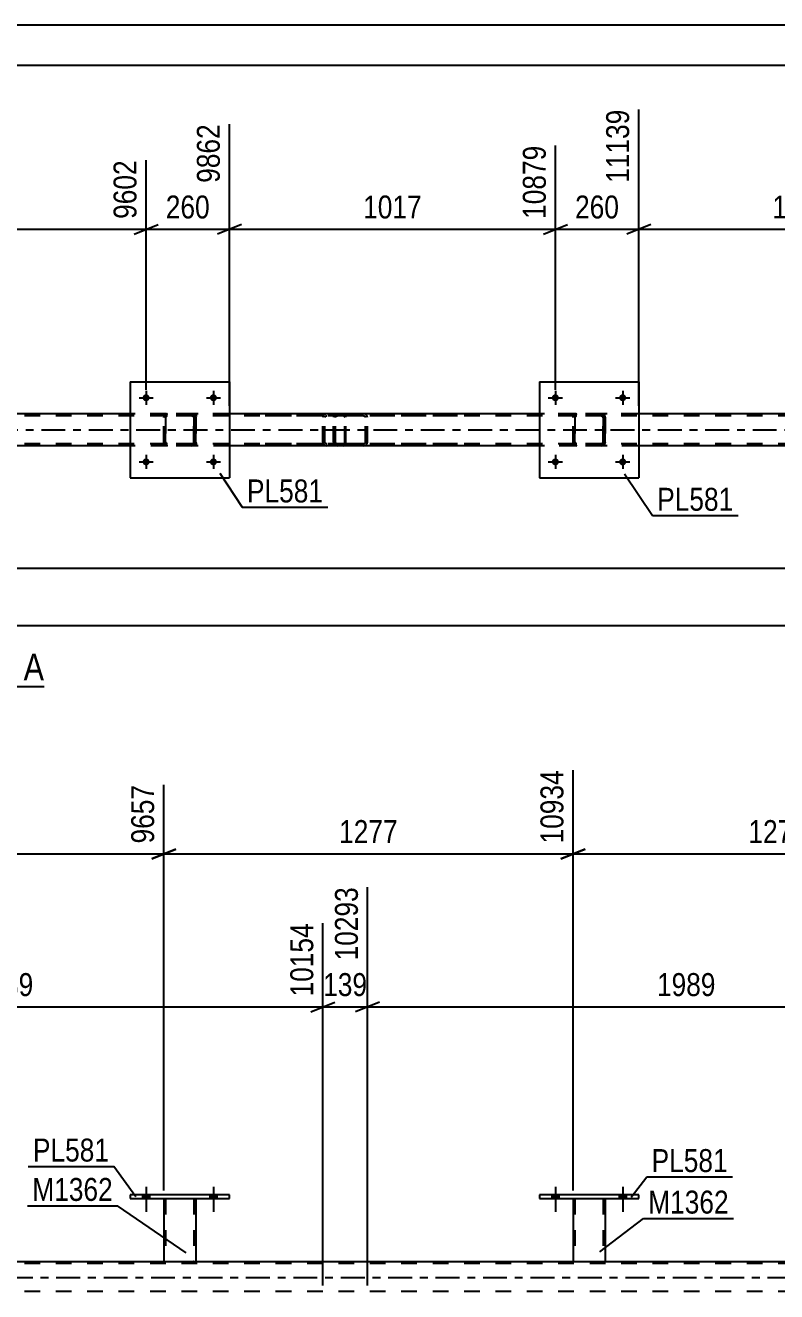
# Model space of a CAD drawing. Header units: millimetres. Extents: x 0 to 841, y 0 to 594.
# Drawn here: x 421.3 to 515, y 436 to 594 of the extents above; entities that cross this region are included whole.
import ezdxf

# ---------------------------------------------------------------- set-up
doc = ezdxf.new("R2010")
doc.units = ezdxf.units.MM
doc.linetypes.add('DXK_LINE_DOT2', pattern=[3.9198, 1.9599, -1.9599])
doc.linetypes.add('DXK_LINE_DOT3', pattern=[5.9187, 2.979, -0.9799, 0.9799, -0.9799])
doc.styles.add('Arial Narrow', font='ARIALN.TTF', dxfattribs={"height": 0.2})

# ---------------------------------------------------------------- blocks, each defined once
blk = doc.blocks.new('Unknown-103655156-1133')
at = {"color": 5, "linetype": 'Continuous'}
for p, q in [((841, 594), (0, 594)), ((836, 589), (5, 589))]:
    blk.add_line(p, q, dxfattribs=at)
blk = doc.blocks.new('Unknown-103655156-11 - 2883')
at = {"color": 6, "linetype": 'Continuous'}
blk.add_line((395.97, 511.51), (423.62, 511.51), dxfattribs=at)
at = {"color": 0, "linetype": 'Continuous'}
for points in [[(414.08, 512.26), (414.08, 515.76), (395.97, 515.76), (395.97, 512.26)], [(417.69, 512.26), (417.69, 515.76), (415.13, 515.76), (415.13, 512.26)], [(420.01, 512.26), (420.01, 515.76), (418.74, 515.76), (418.74, 512.26)], [(423.62, 512.26), (423.62, 515.76), (421.06, 515.76), (421.06, 512.26)]]:
    blk.add_wipeout(points, dxfattribs=at)
at = {"color": 7, "linetype": 'Continuous', "style": 'Arial Narrow'}
for s, p in [('SECTION ', (395.97, 512.26)), ('A', (415.13, 512.26)), ('A', (421.06, 512.26)), ('-', (418.74, 512.26))]:
    blk.add_text(s, height=3.34, dxfattribs=at).set_placement(p)
blk = doc.blocks.new('Bolt-103655156-2992 - 2883')
at = {"linetype": 'Continuous'}
for points in [[(487.87, 547.53, -1), (486.99, 547.53, -1)], [(496.27, 547.53, -1), (495.39, 547.53, -1)]]:
    blk.add_hatch(color=1, dxfattribs=at).paths.add_polyline_path(points)
at = {"color": 1, "linetype": 'Continuous'}
for p, q in [((487.43, 548.41), (487.43, 546.65)), ((495.83, 548.41), (495.83, 546.65)), ((486.55, 547.53), (488.31, 547.53)), ((494.95, 547.53), (496.71, 547.53))]:
    blk.add_line(p, q, dxfattribs=at)
blk = doc.blocks.new('Part-103655156-2920 - 2883')
at = {"color": 7, "linetype": 'DXK_LINE_DOT2'}
for p, q in [((752.38, 545.29), (109.59, 545.29)), ((752.38, 545.53), (127.87, 545.53)), ((446.75, 545.53), (434.35, 545.53)), ((497.83, 545.53), (485.43, 545.53)), ((752.38, 541.77), (109.59, 541.77)), ((748.56, 541.53), (127.87, 541.53)), ((446.75, 541.53), (434.35, 541.53)), ((497.83, 541.53), (485.43, 541.53))]:
    blk.add_line(p, q, dxfattribs=at)
at = {"color": 2, "linetype": 'Continuous'}
for p, q in [((434.35, 545.53), (395.67, 545.53)), ((485.43, 545.53), (446.75, 545.53)), ((536.51, 545.53), (497.83, 545.53)), ((434.35, 541.53), (395.67, 541.53)), ((485.43, 541.53), (446.75, 541.53)), ((536.51, 541.53), (497.83, 541.53))]:
    blk.add_line(p, q, dxfattribs=at)
at = {"color": 7, "linetype": 'DXK_LINE_DOT3'}
blk.add_line((109.59, 543.53), (752.38, 543.53), dxfattribs=at)
blk = doc.blocks.new('Part-103655156-2922 - 2883')
at = {"color": 7, "linetype": 'DXK_LINE_DOT2'}
for p, q in [((459.76, 545.22), (459.73, 545.05)), ((459.76, 545.24), (459.76, 545.22)), ((459.98, 545.05), (460, 545.14)), ((460, 545.14), (460.06, 545.22)), ((460.24, 545.53), (460.04, 545.49)), ((460.06, 545.22), (460.14, 545.27)), ((460.14, 545.27), (460.24, 545.29)), ((475.23, 545.53), (460.24, 545.53)), ((475.23, 545.29), (460.24, 545.29)), ((463.67, 545.49), (463.47, 545.53)), ((463.47, 545.29), (463.57, 545.27)), ((463.57, 545.27), (463.65, 545.22)), ((463.65, 545.22), (463.71, 545.14)), ((463.71, 545.14), (463.73, 545.05)), ((463.95, 545.22), (463.94, 545.24)), ((463.98, 545.05), (463.95, 545.22)), ((459.73, 542.01), (459.73, 545.05)), ((459.98, 542.01), (459.98, 545.05)), ((463.73, 542.01), (463.73, 545.05)), ((463.98, 542.01), (463.98, 545.05)), ((459.73, 542.01), (459.76, 541.83)), ((460, 541.92), (459.98, 542.01)), ((463.73, 542.01), (463.71, 541.92)), ((463.94, 541.83), (463.98, 542.01)), ((460.06, 541.84), (460, 541.92)), ((460.04, 541.57), (460.24, 541.53)), ((460.14, 541.79), (460.06, 541.84)), ((460.24, 541.77), (460.14, 541.79)), ((475.23, 541.77), (460.24, 541.77)), ((475.23, 541.53), (460.24, 541.53)), ((463.57, 541.79), (463.47, 541.77)), ((463.47, 541.53), (463.67, 541.57)), ((463.65, 541.84), (463.57, 541.79)), ((463.71, 541.92), (463.65, 541.84))]:
    blk.add_line(p, q, dxfattribs=at)
for centre, start, end in [((460.22, 545.03), 110.7583, 155.68), ((463.49, 545.03), 24.3199, 69.2417), ((460.22, 542.03), 204.3199, 249.2417), ((463.49, 542.03), 290.7583, 335.68)]:
    blk.add_arc(centre, 0.496, start, end, dxfattribs=at)
blk = doc.blocks.new('Part-103655156-3065 - 2883')
at = {"color": 2, "linetype": 'Continuous'}
for p, q in [((434.35, 549.53), (434.35, 537.53)), ((434.35, 549.53), (446.75, 549.53)), ((446.75, 549.53), (446.75, 537.53)), ((434.35, 537.53), (446.75, 537.53))]:
    blk.add_line(p, q, dxfattribs=at)
blk = doc.blocks.new('Part-103655156-3066 - 2883')
at = {"color": 7, "linetype": 'DXK_LINE_DOT2'}
for p, q in [((438.55, 545.05), (438.59, 545.23)), ((438.59, 545.23), (438.55, 545.05)), ((438.79, 545.05), (438.81, 545.14)), ((438.81, 545.14), (438.79, 545.05)), ((438.81, 545.14), (438.86, 545.22)), ((438.86, 545.22), (438.81, 545.14)), ((438.85, 545.49), (439.03, 545.53)), ((439.03, 545.53), (438.85, 545.49)), ((438.86, 545.22), (438.94, 545.27)), ((438.94, 545.27), (438.86, 545.22)), ((439.03, 545.29), (438.94, 545.27)), ((442.07, 545.53), (439.03, 545.53)), ((442.07, 545.29), (439.03, 545.29)), ((442.07, 545.53), (442.26, 545.49)), ((442.26, 545.49), (442.07, 545.53)), ((442.07, 545.29), (442.16, 545.27)), ((442.16, 545.27), (442.24, 545.22)), ((442.24, 545.22), (442.16, 545.27)), ((442.24, 545.22), (442.29, 545.14)), ((442.29, 545.14), (442.24, 545.22)), ((442.29, 545.14), (442.31, 545.05)), ((442.31, 545.05), (442.29, 545.14)), ((442.52, 545.23), (442.55, 545.05)), ((442.55, 545.05), (442.52, 545.23)), ((438.55, 542.01), (438.55, 545.05)), ((438.55, 545.05), (438.55, 545.05)), ((438.55, 542.01), (438.55, 545.05)), ((438.79, 542.01), (438.79, 545.05)), ((438.79, 545.05), (438.79, 545.05)), ((438.79, 545.05), (438.79, 542.01)), ((442.31, 542.01), (442.31, 545.05)), ((442.31, 545.05), (442.31, 545.05)), ((442.31, 545.05), (442.31, 542.01)), ((442.55, 542.01), (442.55, 545.05)), ((442.55, 545.05), (442.55, 545.05)), ((442.55, 545.05), (442.55, 542.01)), ((438.55, 542.01), (438.55, 542.01)), ((438.59, 541.83), (438.55, 542.01)), ((438.55, 542.01), (438.59, 541.83)), ((438.79, 542.01), (438.79, 542.01)), ((438.81, 541.92), (438.79, 542.01)), ((438.79, 542.01), (438.81, 541.92)), ((442.31, 542.01), (442.29, 541.92)), ((442.29, 541.92), (442.31, 542.01)), ((442.31, 542.01), (442.31, 542.01)), ((442.55, 542.01), (442.52, 541.83)), ((442.52, 541.83), (442.55, 542.01)), ((442.55, 542.01), (442.55, 542.01)), ((438.86, 541.84), (438.81, 541.92)), ((438.81, 541.92), (438.86, 541.84)), ((439.03, 541.53), (438.85, 541.57)), ((438.85, 541.57), (439.03, 541.53)), ((438.94, 541.79), (438.86, 541.84)), ((438.86, 541.84), (438.94, 541.79)), ((439.03, 541.77), (438.94, 541.79)), ((442.07, 541.77), (439.03, 541.77)), ((442.07, 541.53), (439.03, 541.53)), ((442.16, 541.79), (442.07, 541.77)), ((442.26, 541.57), (442.07, 541.53)), ((442.07, 541.53), (442.26, 541.57)), ((442.24, 541.84), (442.16, 541.79)), ((442.16, 541.79), (442.24, 541.84)), ((442.29, 541.92), (442.24, 541.84)), ((442.24, 541.84), (442.29, 541.92))]:
    blk.add_line(p, q, dxfattribs=at)
at = {"color": 7, "linetype": 'DXK_LINE_DOT3'}
blk.add_line((440.55, 543.53), (440.55, 543.53), dxfattribs=at)
at = {"color": 7, "linetype": 'DXK_LINE_DOT2'}
for centre, start, end in [((439.03, 545.05), 112.5, 157.5), ((439.03, 545.05), 112.5, 157.5), ((442.07, 545.05), 22.5, 67.5), ((442.07, 545.05), 22.5, 67.5), ((439.03, 542.01), 202.5, 247.5), ((439.03, 542.01), 202.5, 247.5), ((442.07, 542.01), 292.5, 337.5), ((442.07, 542.01), 292.5, 337.5)]:
    blk.add_arc(centre, 0.48, start, end, dxfattribs=at)
blk = doc.blocks.new('Part-103655156-2938 - 2883')
at = {"color": 7, "linetype": 'DXK_LINE_DOT2'}
for p, q in [((461, 545.53), (448.85, 545.53)), ((461, 545.29), (448.85, 545.29)), ((458.44, 545.22), (458.41, 545.05)), ((458.45, 545.24), (458.44, 545.22)), ((458.66, 545.05), (458.68, 545.14)), ((458.68, 545.14), (458.73, 545.22)), ((458.91, 545.53), (458.72, 545.49)), ((458.73, 545.22), (458.81, 545.27)), ((458.81, 545.27), (458.91, 545.29)), ((459.73, 545.29), (459.73, 545.53)), ((461.11, 545.49), (461, 545.53)), ((461, 545.29), (461.05, 545.27)), ((461.05, 545.27), (461.1, 545.22)), ((461.1, 545.22), (461.13, 545.14)), ((461.19, 545.39), (461.11, 545.49)), ((461.13, 545.14), (461.14, 545.05)), ((461.25, 545.24), (461.19, 545.39)), ((461.27, 545.05), (461.25, 545.24)), ((458.41, 542.01), (458.41, 545.05)), ((458.66, 542.01), (458.66, 545.05)), ((461.14, 542.01), (461.14, 545.05)), ((461.27, 542.01), (461.27, 545.05)), ((458.41, 542.01), (458.45, 541.83)), ((458.68, 541.92), (458.66, 542.01)), ((461.14, 542.01), (461.13, 541.92)), ((461.25, 541.83), (461.27, 542.01)), ((461, 541.77), (448.85, 541.77)), ((461, 541.53), (448.85, 541.53)), ((458.73, 541.84), (458.68, 541.92)), ((458.72, 541.57), (458.91, 541.53)), ((458.81, 541.79), (458.73, 541.84)), ((458.91, 541.77), (458.81, 541.79)), ((459.73, 541.53), (459.73, 541.77)), ((461.05, 541.79), (461, 541.77)), ((461, 541.53), (461.11, 541.57)), ((461.1, 541.84), (461.05, 541.79)), ((461.13, 541.92), (461.1, 541.84)), ((461.11, 541.57), (461.19, 541.67)), ((461.19, 541.67), (461.25, 541.83))]:
    blk.add_line(p, q, dxfattribs=at)
for centre, start, end in [((458.9, 545.04), 111.1941, 156.1506), ((458.9, 542.03), 203.8494, 248.8059)]:
    blk.add_arc(centre, 0.492, start, end, dxfattribs=at)
blk = doc.blocks.new('Bolt-103655156-2993 - 2883')
at = {"linetype": 'Continuous'}
for points in [[(487.87, 539.53, -1), (486.99, 539.53, -1)], [(496.27, 539.53, -1), (495.39, 539.53, -1)]]:
    blk.add_hatch(color=1, dxfattribs=at).paths.add_polyline_path(points)
at = {"color": 1, "linetype": 'Continuous'}
for p, q in [((487.43, 540.41), (487.43, 538.65)), ((495.83, 540.41), (495.83, 538.65)), ((486.55, 539.53), (488.31, 539.53)), ((494.95, 539.53), (496.71, 539.53))]:
    blk.add_line(p, q, dxfattribs=at)
blk = doc.blocks.new('Part-103655156-3022 - 2883')
at = {"color": 2, "linetype": 'Continuous'}
for p, q in [((485.43, 549.53), (485.43, 537.53)), ((485.43, 549.53), (497.83, 549.53)), ((497.83, 549.53), (497.83, 537.53)), ((485.43, 537.53), (497.83, 537.53))]:
    blk.add_line(p, q, dxfattribs=at)
blk = doc.blocks.new('Part-103655156-3023 - 2883')
at = {"color": 7, "linetype": 'DXK_LINE_DOT2'}
for p, q in [((489.63, 545.05), (489.67, 545.23)), ((489.67, 545.23), (489.63, 545.05)), ((489.87, 545.05), (489.89, 545.14)), ((489.89, 545.14), (489.87, 545.05)), ((489.89, 545.14), (489.94, 545.22)), ((489.94, 545.22), (489.89, 545.14)), ((489.93, 545.49), (490.11, 545.53)), ((490.11, 545.53), (489.93, 545.49)), ((489.94, 545.22), (490.02, 545.27)), ((490.02, 545.27), (489.94, 545.22)), ((490.11, 545.29), (490.02, 545.27)), ((493.15, 545.53), (490.11, 545.53)), ((493.15, 545.29), (490.11, 545.29)), ((493.15, 545.53), (493.34, 545.49)), ((493.34, 545.49), (493.15, 545.53)), ((493.15, 545.29), (493.24, 545.27)), ((493.24, 545.27), (493.32, 545.22)), ((493.32, 545.22), (493.24, 545.27)), ((493.32, 545.22), (493.37, 545.14)), ((493.37, 545.14), (493.32, 545.22)), ((493.37, 545.14), (493.39, 545.05)), ((493.39, 545.05), (493.37, 545.14)), ((493.6, 545.23), (493.63, 545.05)), ((493.63, 545.05), (493.6, 545.23)), ((489.63, 542.01), (489.63, 545.05)), ((489.63, 545.05), (489.63, 545.05)), ((489.63, 542.01), (489.63, 545.05)), ((489.87, 542.01), (489.87, 545.05)), ((489.87, 545.05), (489.87, 545.05)), ((489.87, 545.05), (489.87, 542.01)), ((493.39, 542.01), (493.39, 545.05)), ((493.39, 545.05), (493.39, 545.05)), ((493.39, 545.05), (493.39, 542.01)), ((493.63, 542.01), (493.63, 545.05)), ((493.63, 545.05), (493.63, 545.05)), ((493.63, 545.05), (493.63, 542.01)), ((489.63, 542.01), (489.63, 542.01)), ((489.67, 541.83), (489.63, 542.01)), ((489.63, 542.01), (489.67, 541.83)), ((489.87, 542.01), (489.87, 542.01)), ((489.89, 541.92), (489.87, 542.01)), ((489.87, 542.01), (489.89, 541.92)), ((493.39, 542.01), (493.37, 541.92)), ((493.37, 541.92), (493.39, 542.01)), ((493.39, 542.01), (493.39, 542.01)), ((493.63, 542.01), (493.6, 541.83)), ((493.6, 541.83), (493.63, 542.01)), ((493.63, 542.01), (493.63, 542.01)), ((489.94, 541.84), (489.89, 541.92)), ((489.89, 541.92), (489.94, 541.84)), ((490.11, 541.53), (489.93, 541.57)), ((489.93, 541.57), (490.11, 541.53)), ((490.02, 541.79), (489.94, 541.84)), ((489.94, 541.84), (490.02, 541.79)), ((490.11, 541.77), (490.02, 541.79)), ((493.15, 541.77), (490.11, 541.77)), ((493.15, 541.53), (490.11, 541.53)), ((493.24, 541.79), (493.15, 541.77)), ((493.34, 541.57), (493.15, 541.53)), ((493.15, 541.53), (493.34, 541.57)), ((493.32, 541.84), (493.24, 541.79)), ((493.24, 541.79), (493.32, 541.84)), ((493.37, 541.92), (493.32, 541.84)), ((493.32, 541.84), (493.37, 541.92))]:
    blk.add_line(p, q, dxfattribs=at)
at = {"color": 7, "linetype": 'DXK_LINE_DOT3'}
blk.add_line((491.63, 543.53), (491.63, 543.53), dxfattribs=at)
at = {"color": 7, "linetype": 'DXK_LINE_DOT2'}
for centre, start, end in [((490.11, 545.05), 112.5, 157.5), ((490.11, 545.05), 112.5, 157.5), ((493.15, 545.05), 22.5, 67.5), ((493.15, 545.05), 22.5, 67.5), ((490.11, 542.01), 202.5, 247.5), ((490.11, 542.01), 202.5, 247.5), ((493.15, 542.01), 292.5, 337.5), ((493.15, 542.01), 292.5, 337.5)]:
    blk.add_arc(centre, 0.48, start, end, dxfattribs=at)
blk = doc.blocks.new('Bolt-103655156-3027 - 2883')
at = {"linetype": 'Continuous'}
for points in [[(436.79, 547.53, -1), (435.91, 547.53, -1)], [(445.19, 547.53, -1), (444.31, 547.53, -1)]]:
    blk.add_hatch(color=1, dxfattribs=at).paths.add_polyline_path(points)
at = {"color": 1, "linetype": 'Continuous'}
for p, q in [((436.35, 548.41), (436.35, 546.65)), ((444.75, 548.41), (444.75, 546.65)), ((435.47, 547.53), (437.23, 547.53)), ((443.87, 547.53), (445.63, 547.53))]:
    blk.add_line(p, q, dxfattribs=at)
blk = doc.blocks.new('Bolt-103655156-3028 - 2883')
at = {"linetype": 'Continuous'}
for points in [[(436.79, 539.53, -1), (435.91, 539.53, -1)], [(445.19, 539.53, -1), (444.31, 539.53, -1)]]:
    blk.add_hatch(color=1, dxfattribs=at).paths.add_polyline_path(points)
at = {"color": 1, "linetype": 'Continuous'}
for p, q in [((436.35, 540.41), (436.35, 538.65)), ((444.75, 540.41), (444.75, 538.65)), ((435.47, 539.53), (437.23, 539.53)), ((443.87, 539.53), (445.63, 539.53))]:
    blk.add_line(p, q, dxfattribs=at)
blk = doc.blocks.new('Part-103655156-3827 - 3756')
at = {"color": 2, "linetype": 'Continuous'}
for p, q in [((434.35, 448.08), (434.35, 447.6)), ((446.75, 448.08), (434.35, 448.08)), ((434.35, 447.6), (446.75, 447.6)), ((446.75, 447.6), (446.75, 448.08))]:
    blk.add_line(p, q, dxfattribs=at)
blk = doc.blocks.new('Bolt-103655156-3789 - 3756')
at = {"linetype": 'Continuous'}
for points in [[(486.99, 447.6), (487.87, 447.6), (487.87, 448.08), (486.99, 448.08)], [(495.39, 447.6), (496.27, 447.6), (496.27, 448.08), (495.39, 448.08)]]:
    blk.add_hatch(color=1, dxfattribs=at).paths.add_polyline_path(points)
at = {"color": 1, "linetype": 'Continuous'}
for p, q in [((487.43, 449.08), (487.43, 445.96)), ((495.83, 449.08), (495.83, 445.96)), ((486.99, 448.08), (486.99, 447.6)), ((487.87, 448.08), (487.87, 447.6)), ((495.39, 448.08), (495.39, 447.6)), ((496.27, 448.08), (496.27, 447.6))]:
    blk.add_line(p, q, dxfattribs=at)
blk = doc.blocks.new('Bolt-103655156-3790 - 3756')
at = {"linetype": 'Continuous'}
for points in [[(486.99, 447.6), (487.87, 447.6), (487.87, 448.08), (486.99, 448.08)], [(495.39, 447.6), (496.27, 447.6), (496.27, 448.08), (495.39, 448.08)]]:
    blk.add_hatch(color=1, dxfattribs=at).paths.add_polyline_path(points)
at = {"color": 1, "linetype": 'Continuous'}
for p, q in [((487.43, 449.08), (487.43, 445.96)), ((495.83, 449.08), (495.83, 445.96)), ((486.99, 448.08), (486.99, 447.6)), ((487.87, 448.08), (487.87, 447.6)), ((495.39, 448.08), (495.39, 447.6)), ((496.27, 448.08), (496.27, 447.6))]:
    blk.add_line(p, q, dxfattribs=at)
blk = doc.blocks.new('Bolt-103655156-3856 - 3756')
at = {"linetype": 'Continuous'}
for points in [[(435.91, 447.6), (436.79, 447.6), (436.79, 448.08), (435.91, 448.08)], [(444.31, 447.6), (445.19, 447.6), (445.19, 448.08), (444.31, 448.08)]]:
    blk.add_hatch(color=1, dxfattribs=at).paths.add_polyline_path(points)
at = {"color": 1, "linetype": 'Continuous'}
for p, q in [((436.35, 449.08), (436.35, 445.96)), ((444.75, 449.08), (444.75, 445.96)), ((435.91, 448.08), (435.91, 447.6)), ((436.79, 448.08), (436.79, 447.6)), ((444.31, 448.08), (444.31, 447.6)), ((445.19, 448.08), (445.19, 447.6))]:
    blk.add_line(p, q, dxfattribs=at)
blk = doc.blocks.new('Part-103655156-3920 - 3756')
at = {"color": 2, "linetype": 'Continuous'}
for p, q in [((489.63, 447.6), (489.63, 439.76)), ((493.63, 447.6), (493.63, 439.76)), ((489.63, 439.76), (493.63, 439.76))]:
    blk.add_line(p, q, dxfattribs=at)
at = {"color": 7, "linetype": 'DXK_LINE_DOT2'}
for p, q in [((489.63, 447.6), (493.63, 447.6)), ((489.63, 447.6), (489.63, 447.6)), ((489.63, 447.6), (489.63, 447.6)), ((489.87, 447.6), (489.87, 439.76)), ((493.39, 447.6), (493.39, 439.76)), ((493.63, 447.6), (493.63, 447.6)), ((493.63, 447.6), (493.63, 447.6)), ((493.34, 439.76), (493.37, 439.76)), ((493.34, 439.76), (493.37, 439.76)), ((493.37, 439.76), (493.39, 439.76)), ((493.37, 439.76), (493.39, 439.76))]:
    blk.add_line(p, q, dxfattribs=at)
blk = doc.blocks.new('Bolt-103655156-3857 - 3756')
at = {"linetype": 'Continuous'}
for points in [[(435.91, 447.6), (436.79, 447.6), (436.79, 448.08), (435.91, 448.08)], [(444.31, 447.6), (445.19, 447.6), (445.19, 448.08), (444.31, 448.08)]]:
    blk.add_hatch(color=1, dxfattribs=at).paths.add_polyline_path(points)
at = {"color": 1, "linetype": 'Continuous'}
for p, q in [((436.35, 449.08), (436.35, 445.96)), ((444.75, 449.08), (444.75, 445.96)), ((435.91, 448.08), (435.91, 447.6)), ((436.79, 448.08), (436.79, 447.6)), ((444.31, 448.08), (444.31, 447.6)), ((445.19, 448.08), (445.19, 447.6))]:
    blk.add_line(p, q, dxfattribs=at)
blk = doc.blocks.new('Part-103655156-3925 - 3756')
at = {"color": 2, "linetype": 'Continuous'}
for p, q in [((485.43, 448.08), (485.43, 447.6)), ((497.83, 448.08), (485.43, 448.08)), ((485.43, 447.6), (497.83, 447.6)), ((497.83, 447.6), (497.83, 448.08))]:
    blk.add_line(p, q, dxfattribs=at)
blk = doc.blocks.new('Part-103655156-3996 - 3756')
at = {"color": 2, "linetype": 'Continuous'}
blk.add_line((52.26, 439.76), (752.38, 439.76), dxfattribs=at)
at = {"color": 7, "linetype": 'DXK_LINE_DOT2'}
for p, q in [((752.38, 439.52), (52.26, 439.52)), ((752.38, 436), (52.26, 436))]:
    blk.add_line(p, q, dxfattribs=at)
at = {"color": 7, "linetype": 'DXK_LINE_DOT3'}
blk.add_line((52.26, 437.76), (752.38, 437.76), dxfattribs=at)
blk = doc.blocks.new('Part-103655156-4042 - 3756')
at = {"color": 2, "linetype": 'Continuous'}
for p, q in [((438.55, 447.6), (438.55, 439.76)), ((442.55, 447.6), (442.55, 439.76)), ((438.55, 439.76), (442.55, 439.76))]:
    blk.add_line(p, q, dxfattribs=at)
at = {"color": 7, "linetype": 'DXK_LINE_DOT2'}
for p, q in [((438.55, 447.6), (442.55, 447.6)), ((438.55, 447.6), (438.55, 447.6)), ((438.55, 447.6), (438.55, 447.6)), ((438.79, 447.6), (438.79, 439.76)), ((442.31, 447.6), (442.31, 439.76)), ((442.55, 447.6), (442.55, 447.6)), ((442.55, 447.6), (442.55, 447.6)), ((442.29, 439.76), (442.26, 439.76)), ((442.26, 439.76), (442.29, 439.76)), ((442.31, 439.76), (442.29, 439.76)), ((442.29, 439.76), (442.31, 439.76))]:
    blk.add_line(p, q, dxfattribs=at)
blk = doc.blocks.new('StraightDimension-103655156-3258 - 2883')
at = {"color": 7, "linetype": 'Continuous'}
for p, q in [((497.83, 546.53), (497.83, 583.5)), ((538.51, 548.53), (538.51, 579)), ((499.33, 569.15), (496.33, 567.95)), ((537.01, 567.95), (540.01, 569.15)), ((497.83, 568.55), (538.51, 568.55))]:
    blk.add_line(p, q, dxfattribs=at)
at = {"color": 0, "linetype": 'Continuous'}
blk.add_wipeout([(537.91, 579.6), (533.71, 579.6), (533.71, 569.25), (537.91, 569.25)], dxfattribs=at)
at = {"color": 0}
blk.add_wipeout([(522.43, 569.3), (522.43, 573.5), (513.92, 573.5), (513.92, 569.3)], dxfattribs=at)
at = {"color": 3, "linetype": 'Continuous', "style": 'Arial Narrow'}
blk.add_text('12156', height=2.863, rotation=90.0002, dxfattribs=at).set_placement((537.31, 569.85))
at = {"color": 3, "style": 'Arial Narrow'}
blk.add_text('1017', height=2.863, dxfattribs=at).set_placement((514.52, 569.9))
blk = doc.blocks.new('StraightDimension-103655156-3276 - 2883')
at = {"color": 7, "linetype": 'Continuous'}
for p, q in [((497.83, 546.53), (497.83, 583.5)), ((487.43, 548.53), (487.43, 579)), ((485.93, 567.95), (488.93, 569.15)), ((499.33, 569.15), (496.33, 567.95)), ((487.43, 568.55), (497.83, 568.55))]:
    blk.add_line(p, q, dxfattribs=at)
at = {"color": 0}
blk.add_wipeout([(495.97, 569.3), (495.97, 573.5), (489.29, 573.5), (489.29, 569.3)], dxfattribs=at)
at = {"color": 3, "style": 'Arial Narrow'}
blk.add_text('260', height=2.863, dxfattribs=at).set_placement((489.89, 569.9))
at = {"color": 0, "linetype": 'Continuous'}
blk.add_wipeout([(497.23, 584.1), (493.03, 584.1), (493.03, 573.75), (497.23, 573.75)], dxfattribs=at)
at = {"color": 3, "linetype": 'Continuous', "style": 'Arial Narrow'}
blk.add_text('11139', height=2.863, rotation=90.0002, dxfattribs=at).set_placement((496.63, 574.35))
blk = doc.blocks.new('StraightDimension-103655156-3294 - 2883')
at = {"color": 7, "linetype": 'Continuous'}
for p, q in [((446.75, 546.53), (446.75, 581.67)), ((487.43, 548.53), (487.43, 579)), ((448.25, 569.15), (445.25, 567.95)), ((485.93, 567.95), (488.93, 569.15)), ((446.75, 568.55), (487.43, 568.55))]:
    blk.add_line(p, q, dxfattribs=at)
at = {"color": 0, "linetype": 'Continuous'}
blk.add_wipeout([(486.83, 579.6), (482.63, 579.6), (482.63, 569.25), (486.83, 569.25)], dxfattribs=at)
at = {"color": 0}
blk.add_wipeout([(471.35, 569.3), (471.35, 573.5), (462.84, 573.5), (462.84, 569.3)], dxfattribs=at)
at = {"color": 3, "linetype": 'Continuous', "style": 'Arial Narrow'}
blk.add_text('10879', height=2.863, rotation=90.0002, dxfattribs=at).set_placement((486.23, 569.85))
at = {"color": 3, "style": 'Arial Narrow'}
blk.add_text('1017', height=2.863, dxfattribs=at).set_placement((463.44, 569.9))
blk = doc.blocks.new('StraightDimension-103655156-3312 - 2883')
at = {"color": 7, "linetype": 'Continuous'}
for p, q in [((446.75, 546.53), (446.75, 581.67)), ((436.35, 548.53), (436.35, 577.17)), ((434.85, 567.95), (437.85, 569.15)), ((448.25, 569.15), (445.25, 567.95)), ((436.35, 568.55), (446.75, 568.55))]:
    blk.add_line(p, q, dxfattribs=at)
at = {"color": 0}
blk.add_wipeout([(444.89, 569.3), (444.89, 573.5), (438.21, 573.5), (438.21, 569.3)], dxfattribs=at)
at = {"color": 3, "style": 'Arial Narrow'}
blk.add_text('260', height=2.863, dxfattribs=at).set_placement((438.81, 569.9))
at = {"color": 0, "linetype": 'Continuous'}
blk.add_wipeout([(446.15, 582.27), (441.95, 582.27), (441.95, 573.75), (446.15, 573.75)], dxfattribs=at)
at = {"color": 3, "linetype": 'Continuous', "style": 'Arial Narrow'}
blk.add_text('9862', height=2.863, rotation=90.0002, dxfattribs=at).set_placement((445.55, 574.35))
blk = doc.blocks.new('StraightDimension-103655156-3330 - 2883')
at = {"color": 7, "linetype": 'Continuous'}
for p, q in [((395.67, 546.53), (395.67, 581.67)), ((436.35, 548.53), (436.35, 577.17)), ((397.17, 569.15), (394.17, 567.95)), ((434.85, 567.95), (437.85, 569.15)), ((395.67, 568.55), (436.35, 568.55))]:
    blk.add_line(p, q, dxfattribs=at)
at = {"color": 0, "linetype": 'Continuous'}
blk.add_wipeout([(435.75, 577.77), (431.55, 577.77), (431.55, 569.25), (435.75, 569.25)], dxfattribs=at)
at = {"color": 0}
blk.add_wipeout([(420.27, 569.3), (420.27, 573.5), (411.76, 573.5), (411.76, 569.3)], dxfattribs=at)
at = {"color": 3, "linetype": 'Continuous', "style": 'Arial Narrow'}
blk.add_text('9602', height=2.863, rotation=90.0002, dxfattribs=at).set_placement((435.15, 569.85))
at = {"color": 3, "style": 'Arial Narrow'}
blk.add_text('1017', height=2.863, dxfattribs=at).set_placement((412.36, 569.9))
blk = doc.blocks.new('StraightDimension-103655156-3615 - 2883')
at = {"color": 7, "linetype": 'Continuous'}
blk.add_line((67.67, 526.28), (752.38, 526.28), dxfattribs=at)
blk = doc.blocks.new('StraightDimension-103655156-3636 - 2883')
at = {"color": 7, "linetype": 'Continuous'}
blk.add_line((67.03, 519.13), (753.02, 519.13), dxfattribs=at)
blk = doc.blocks.new('StraightDimension-103655156-9072 - 3756')
at = {"color": 7, "linetype": 'Continuous'}
for p, q in [((463.98, 436.75), (463.98, 486.47)), ((458.41, 436.76), (458.41, 481.97)), ((456.91, 470.93), (459.91, 472.13)), ((458.41, 471.53), (463.98, 471.53)), ((465.48, 472.13), (462.48, 470.93))]:
    blk.add_line(p, q, dxfattribs=at)
at = {"color": 0}
blk.add_wipeout([(464.54, 472.28), (464.54, 476.48), (457.85, 476.48), (457.85, 472.28)], dxfattribs=at)
at = {"color": 3, "style": 'Arial Narrow'}
blk.add_text('139', height=2.863, dxfattribs=at).set_placement((458.45, 472.88))
at = {"color": 0, "linetype": 'Continuous'}
blk.add_wipeout([(463.38, 487.07), (459.18, 487.07), (459.18, 476.73), (463.38, 476.73)], dxfattribs=at)
at = {"color": 3, "linetype": 'Continuous', "style": 'Arial Narrow'}
blk.add_text('10293', height=2.863, rotation=90.0002, dxfattribs=at).set_placement((462.78, 477.33))
blk = doc.blocks.new('StraightDimension-103655156-9071 - 3756')
at = {"color": 7, "linetype": 'Continuous'}
for p, q in [((463.98, 436.75), (463.98, 486.47)), ((543.54, 436.76), (543.54, 481.97)), ((465.48, 472.13), (462.48, 470.93)), ((463.98, 471.53), (543.54, 471.53)), ((542.04, 470.93), (545.04, 472.13))]:
    blk.add_line(p, q, dxfattribs=at)
at = {"color": 0, "linetype": 'Continuous'}
blk.add_wipeout([(542.94, 482.57), (538.74, 482.57), (538.74, 472.23), (542.94, 472.23)], dxfattribs=at)
at = {"color": 0}
blk.add_wipeout([(508.02, 472.28), (508.02, 476.48), (499.51, 476.48), (499.51, 472.28)], dxfattribs=at)
at = {"color": 3, "linetype": 'Continuous', "style": 'Arial Narrow'}
blk.add_text('12282', height=2.863, rotation=90.0002, dxfattribs=at).set_placement((542.34, 472.83))
at = {"color": 3, "style": 'Arial Narrow'}
blk.add_text('1989', height=2.863, dxfattribs=at).set_placement((500.11, 472.88))
blk = doc.blocks.new('StraightDimension-103655156-9073 - 3756')
at = {"color": 7, "linetype": 'Continuous'}
for p, q in [((378.85, 436.75), (378.85, 484.64)), ((458.41, 436.76), (458.41, 481.97)), ((380.35, 472.13), (377.35, 470.93)), ((378.85, 471.53), (458.41, 471.53)), ((456.91, 470.93), (459.91, 472.13))]:
    blk.add_line(p, q, dxfattribs=at)
at = {"color": 0, "linetype": 'Continuous'}
blk.add_wipeout([(457.81, 482.57), (453.61, 482.57), (453.61, 472.23), (457.81, 472.23)], dxfattribs=at)
at = {"color": 0}
blk.add_wipeout([(422.88, 472.28), (422.88, 476.48), (414.37, 476.48), (414.37, 472.28)], dxfattribs=at)
at = {"color": 3, "linetype": 'Continuous', "style": 'Arial Narrow'}
blk.add_text('10154', height=2.863, rotation=90.0002, dxfattribs=at).set_placement((457.21, 472.83))
at = {"color": 3, "style": 'Arial Narrow'}
blk.add_text('1989', height=2.863, dxfattribs=at).set_placement((414.97, 472.88))
blk = doc.blocks.new('StraightDimension-103655156-9461 - 3756')
at = {"color": 7, "linetype": 'Continuous'}
for p, q in [((489.63, 448.6), (489.63, 501.06)), ((540.71, 448.6), (540.71, 501.06)), ((491.13, 491.22), (488.13, 490.02)), ((489.63, 490.62), (540.71, 490.62)), ((539.21, 490.02), (542.21, 491.22))]:
    blk.add_line(p, q, dxfattribs=at)
at = {"color": 0, "linetype": 'Continuous'}
blk.add_wipeout([(540.11, 501.66), (535.91, 501.66), (535.91, 491.32), (540.11, 491.32)], dxfattribs=at)
at = {"color": 0}
blk.add_wipeout([(519.43, 491.37), (519.43, 495.57), (510.92, 495.57), (510.92, 491.37)], dxfattribs=at)
at = {"color": 3, "linetype": 'Continuous', "style": 'Arial Narrow'}
blk.add_text('12211', height=2.863, rotation=90.0002, dxfattribs=at).set_placement((539.51, 491.92))
at = {"color": 3, "style": 'Arial Narrow'}
blk.add_text('1277', height=2.863, dxfattribs=at).set_placement((511.52, 491.97))
blk = doc.blocks.new('StraightDimension-103655156-9462 - 3756')
at = {"color": 7, "linetype": 'Continuous'}
for p, q in [((489.63, 448.6), (489.63, 501.06)), ((438.55, 448.6), (438.55, 499.23)), ((440.05, 491.22), (437.05, 490.02)), ((438.55, 490.62), (489.63, 490.62)), ((488.13, 490.02), (491.13, 491.22))]:
    blk.add_line(p, q, dxfattribs=at)
at = {"color": 0, "linetype": 'Continuous'}
blk.add_wipeout([(489.03, 501.66), (484.83, 501.66), (484.83, 491.32), (489.03, 491.32)], dxfattribs=at)
at = {"color": 0}
blk.add_wipeout([(468.35, 491.37), (468.35, 495.57), (459.84, 495.57), (459.84, 491.37)], dxfattribs=at)
at = {"color": 3, "linetype": 'Continuous', "style": 'Arial Narrow'}
blk.add_text('10934', height=2.863, rotation=90.0002, dxfattribs=at).set_placement((488.43, 491.92))
at = {"color": 3, "style": 'Arial Narrow'}
blk.add_text('1277', height=2.863, dxfattribs=at).set_placement((460.44, 491.97))
blk = doc.blocks.new('StraightDimension-103655156-9463 - 3756')
at = {"color": 7, "linetype": 'Continuous'}
for p, q in [((387.47, 448.6), (387.47, 499.23)), ((438.55, 448.6), (438.55, 499.23)), ((388.97, 491.22), (385.97, 490.02)), ((387.47, 490.62), (438.55, 490.62)), ((437.05, 490.02), (440.05, 491.22))]:
    blk.add_line(p, q, dxfattribs=at)
at = {"color": 0, "linetype": 'Continuous'}
blk.add_wipeout([(437.95, 499.83), (433.75, 499.83), (433.75, 491.32), (437.95, 491.32)], dxfattribs=at)
at = {"color": 0}
blk.add_wipeout([(417.27, 491.37), (417.27, 495.57), (408.76, 495.57), (408.76, 491.37)], dxfattribs=at)
at = {"color": 3, "linetype": 'Continuous', "style": 'Arial Narrow'}
blk.add_text('9657', height=2.863, rotation=90.0002, dxfattribs=at).set_placement((437.35, 491.92))
at = {"color": 3, "style": 'Arial Narrow'}
blk.add_text('1277', height=2.863, dxfattribs=at).set_placement((409.36, 491.97))
blk = doc.blocks.new('Mark-103655156-3018 - 2883')
at = {"color": 0}
blk.add_wipeout([(509.65, 533.43), (509.65, 536.43), (500.14, 536.43), (500.14, 533.43)], dxfattribs=at)
blk.add_wipeout([(509.65, 533.43), (509.65, 536.43), (500.14, 536.43), (500.14, 533.43)], dxfattribs=at)
at = {"color": 30, "linetype": 'Continuous'}
for p, q in [((496.06, 538.05), (499.54, 532.83)), ((499.54, 532.83), (510.25, 532.83))]:
    blk.add_line(p, q, dxfattribs=at)
at = {"color": 3, "style": 'Arial Narrow'}
blk.add_text('PL581', height=2.863, dxfattribs=at).set_placement((500.14, 533.43))
blk = doc.blocks.new('Mark-103655156-3061 - 2883')
at = {"color": 0}
blk.add_wipeout([(458.44, 534.47), (458.44, 537.47), (448.94, 537.47), (448.94, 534.47)], dxfattribs=at)
blk.add_wipeout([(458.44, 534.47), (458.44, 537.47), (448.94, 537.47), (448.94, 534.47)], dxfattribs=at)
at = {"color": 30, "linetype": 'Continuous'}
for p, q in [((445.57, 538.12), (448.34, 533.87)), ((448.34, 533.87), (459.04, 533.87))]:
    blk.add_line(p, q, dxfattribs=at)
at = {"color": 3, "style": 'Arial Narrow'}
blk.add_text('PL581', height=2.863, dxfattribs=at).set_placement((448.94, 534.47))
blk = doc.blocks.new('Mark-103655156-3823 - 3756')
at = {"color": 0}
blk.add_wipeout([(431.74, 452.23), (431.74, 455.23), (422.23, 455.23), (422.23, 452.23)], dxfattribs=at)
blk.add_wipeout([(431.74, 452.23), (431.74, 455.23), (422.23, 455.23), (422.23, 452.23)], dxfattribs=at)
at = {"color": 30, "linetype": 'Continuous'}
for p in [(421.63, 451.63), (435.06, 447.82)]:
    blk.add_line(p, (432.34, 451.63), dxfattribs=at)
at = {"color": 3, "style": 'Arial Narrow'}
blk.add_text('PL581', height=2.863, dxfattribs=at).set_placement((422.23, 452.23))
blk = doc.blocks.new('Mark-103655156-3916 - 3756')
at = {"color": 0}
blk.add_wipeout([(509.07, 445.74), (509.07, 448.74), (499.02, 448.74), (499.02, 445.74)], dxfattribs=at)
blk.add_wipeout([(509.07, 445.74), (509.07, 448.74), (499.02, 448.74), (499.02, 445.74)], dxfattribs=at)
at = {"color": 30, "linetype": 'Continuous'}
for p, q in [((492.98, 440.98), (498.42, 445.14)), ((498.42, 445.14), (509.67, 445.14))]:
    blk.add_line(p, q, dxfattribs=at)
at = {"color": 3, "style": 'Arial Narrow'}
blk.add_text('M1362', height=2.863, dxfattribs=at).set_placement((499.02, 445.74))
blk = doc.blocks.new('Mark-103655156-3921 - 3756')
at = {"color": 0}
blk.add_wipeout([(508.95, 450.92), (508.95, 453.92), (499.44, 453.92), (499.44, 450.92)], dxfattribs=at)
blk.add_wipeout([(508.95, 450.92), (508.95, 453.92), (499.44, 453.92), (499.44, 450.92)], dxfattribs=at)
at = {"color": 30, "linetype": 'Continuous'}
for p, q in [((496.9, 447.8), (498.84, 450.32)), ((498.84, 450.32), (509.55, 450.32))]:
    blk.add_line(p, q, dxfattribs=at)
at = {"color": 3, "style": 'Arial Narrow'}
blk.add_text('PL581', height=2.863, dxfattribs=at).set_placement((499.44, 450.92))
blk = doc.blocks.new('Mark-103655156-4038 - 3756')
at = {"color": 0}
blk.add_wipeout([(432.2, 447.32), (432.2, 450.32), (422.15, 450.32), (422.15, 447.32)], dxfattribs=at)
blk.add_wipeout([(432.2, 447.32), (432.2, 450.32), (422.15, 450.32), (422.15, 447.32)], dxfattribs=at)
at = {"color": 30, "linetype": 'Continuous'}
for p in [(421.55, 446.72), (441.33, 440.86)]:
    blk.add_line(p, (432.8, 446.72), dxfattribs=at)
at = {"color": 3, "style": 'Arial Narrow'}
blk.add_text('M1362', height=2.863, dxfattribs=at).set_placement((422.15, 447.32))

msp = doc.modelspace()

# ---------------------------------------------------------------- block references
for name in ['Unknown-103655156-1133', 'Part-103655156-3065 - 2883', 'Bolt-103655156-3027 - 2883', 'Part-103655156-3022 - 2883', 'Bolt-103655156-2992 - 2883', 'Part-103655156-2920 - 2883', 'Part-103655156-3066 - 2883', 'Part-103655156-2938 - 2883', 'Part-103655156-2922 - 2883', 'Part-103655156-3023 - 2883', 'Bolt-103655156-3028 - 2883', 'Bolt-103655156-2993 - 2883', 'Bolt-103655156-3856 - 3756', 'Bolt-103655156-3857 - 3756', 'Bolt-103655156-3789 - 3756', 'Bolt-103655156-3790 - 3756', 'Part-103655156-3827 - 3756', 'Part-103655156-4042 - 3756', 'Part-103655156-3925 - 3756', 'Part-103655156-3920 - 3756', 'Part-103655156-3996 - 3756']:
    msp.add_blockref(name, (0, 0))

# ---------------------------------------------------------------- next in the draw order: block references
for name in ['StraightDimension-103655156-3258 - 2883', 'StraightDimension-103655156-3615 - 2883', 'Unknown-103655156-11 - 2883', 'StraightDimension-103655156-9072 - 3756']:
    msp.add_blockref(name, (0, 0))

# ---------------------------------------------------------------- next in the draw order: block references
for name in ['StraightDimension-103655156-3276 - 2883', 'StraightDimension-103655156-3636 - 2883', 'StraightDimension-103655156-9071 - 3756', 'StraightDimension-103655156-9073 - 3756']:
    msp.add_blockref(name, (0, 0))

# ---------------------------------------------------------------- next in the draw order: block references
for name in ['StraightDimension-103655156-3294 - 2883', 'Mark-103655156-3061 - 2883', 'Mark-103655156-3018 - 2883', 'StraightDimension-103655156-9461 - 3756']:
    msp.add_blockref(name, (0, 0))

# ---------------------------------------------------------------- next in the draw order: block references
for name in ['StraightDimension-103655156-3312 - 2883', 'StraightDimension-103655156-9462 - 3756', 'Mark-103655156-3916 - 3756']:
    msp.add_blockref(name, (0, 0))

# ---------------------------------------------------------------- next in the draw order: block references
for name in ['StraightDimension-103655156-3330 - 2883', 'StraightDimension-103655156-9463 - 3756', 'Mark-103655156-3921 - 3756']:
    msp.add_blockref(name, (0, 0))

# ---------------------------------------------------------------- next in the draw order: block references
msp.add_blockref('Mark-103655156-3823 - 3756', (0, 0))

# ---------------------------------------------------------------- next in the draw order: block references
msp.add_blockref('Mark-103655156-4038 - 3756', (0, 0))

doc.saveas('drawing.dxf')
